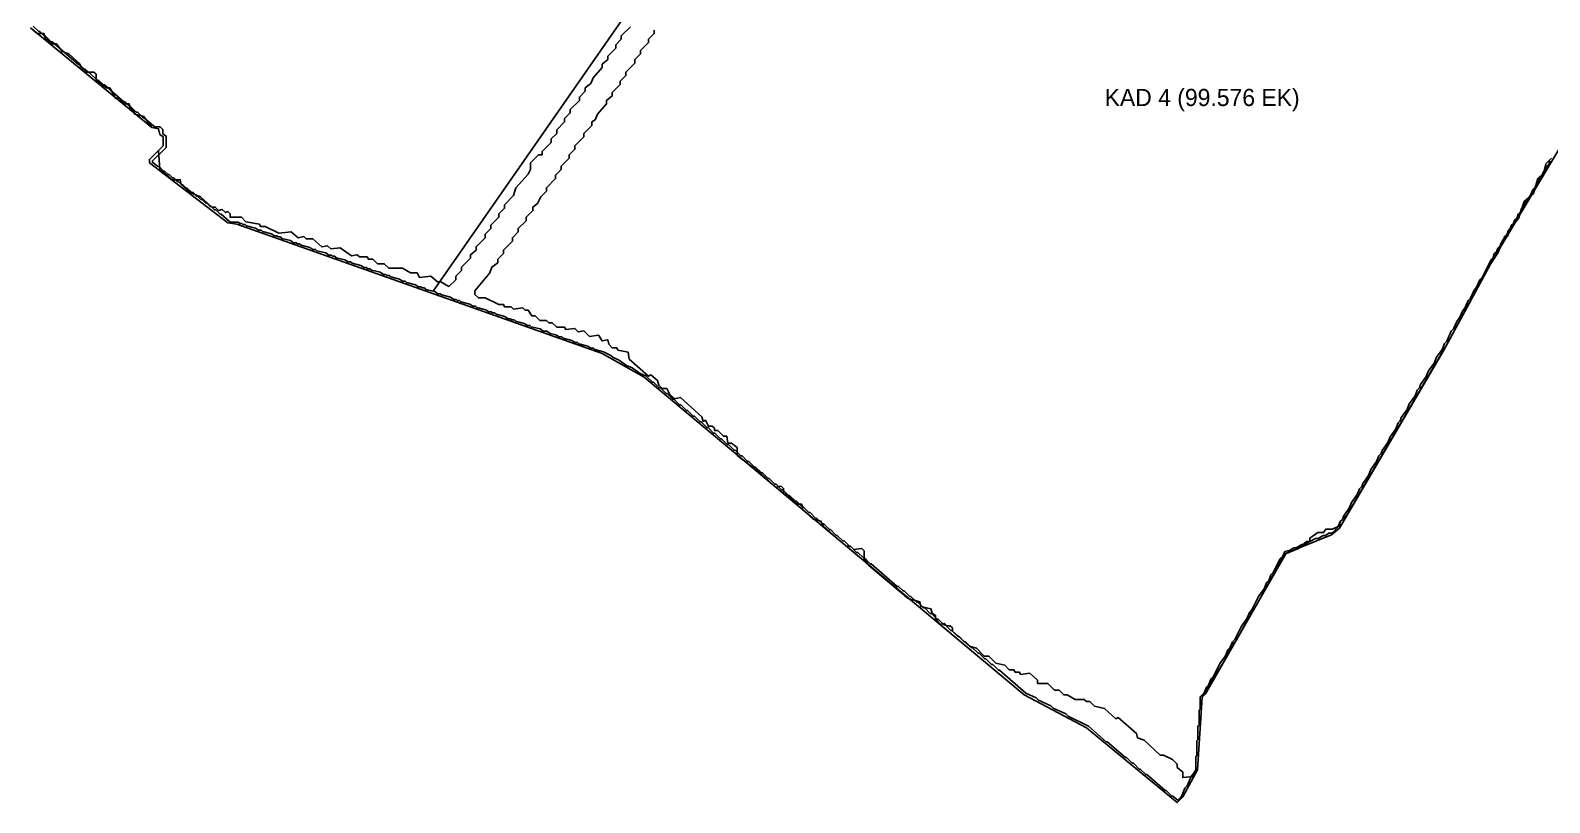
# Model space of a CAD drawing. Header units: metres. Extents: x 383 to 2851, y 138 to 3124.
# Drawn here: x 587 to 1650, y 138 to 678 of the extents above; entities that cross this region are included whole.
import ezdxf

# ---------------------------------------------------------------- set-up
doc = ezdxf.new("R2010")
doc.units = ezdxf.units.M
for name, color, linetype in [('KAD_3', 3, 'Continuous'), ('KAD_3_KALIBRASI_113.745EK', 3, 'Continuous'), ('KAD_4', 3, 'Continuous'), ('LABEL', 7, 'Continuous'), ('PTD112724_DARI_PDF', 5, 'Continuous'), ('PTD112724_KALIBRASI', 5, 'Continuous')]:
    doc.layers.add(name, color=color, linetype=linetype)

msp = doc.modelspace()

# ---------------------------------------------------------------- linework, layer by layer
at = {"layer": 'KAD_3'}
msp.add_lwpolyline([(586.6, 680.2), (591.3, 676.3), (596.1, 676.3), (596.9, 673.1), (601.7, 669.1), (604.8, 669.1), (608.8, 663.6), (613.6, 662), (621.5, 654.8), (621.5, 653.3), (626.3, 649.3), (631, 649.3), (632.6, 647.7), (632.6, 643.7), (639.8, 638.2), (642.1, 638.2), (646.1, 631), (648.5, 631), (652.5, 627.1), (655.6, 627.1), (656.4, 623.9), (658.8, 622.3), (659.6, 619.9), (666, 618.3), (671.5, 610.4), (676.3, 609.6), (677.1, 605.6), (679.4, 604), (679.4, 597.7), (676.3, 594.5), (677.1, 581), (685.8, 573.9), (691.4, 573.9), (692.1, 570.7), (698.5, 565.1), (705.6, 562), (713.6, 554.8), (716, 554.8), (718.3, 552.4), (720.7, 553.2), (723.1, 550.9), (724.7, 551.7), (726.3, 550.1), (726.3, 547.7), (734.2, 547.7), (737.4, 544.5), (746.9, 542.9), (747.7, 541.3), (750.9, 541.3), (760.4, 536.6), (769.1, 537.4), (773.9, 533.4), (777.9, 534.2), (779.5, 532.6), (784.2, 532.6), (790.6, 527), (794.5, 527.8), (796.9, 525.5), (803.3, 526.3), (811.2, 520.7), (815.2, 521.5), (816.8, 519.9), (822.3, 519.9), (823.1, 518.3), (826.3, 518.3), (829.5, 515.1), (834.2, 515.1), (837.4, 512), (846.9, 512), (852.5, 508.8), (857.2, 508.8), (858.8, 505.6), (866.8, 506.4), (871.5, 502.4), (873.9, 502.4), (879.5, 499.3), (884.2, 504), (884.2, 506.4), (888.2, 510.4), (888.2, 512.8), (894.6, 519.1), (894.6, 521.5), (898.5, 524.7), (898.5, 527), (904.9, 533.4), (904.9, 535.8), (908.8, 539.8), (908.8, 542.1), (914.4, 547.7), (914.4, 550.1), (918.4, 554), (918.4, 556.4), (924.7, 562.8), (926.3, 568.3), (935, 577.9), (936.6, 581), (936.6, 585.8), (942.2, 591.3), (944.6, 591.3), (944.6, 593.7), (950.9, 600.1), (950.9, 602.5), (954.9, 606.4), (954.9, 608.8), (960.4, 614.4), (960.4, 616.7), (964.4, 620.7), (964.4, 623.1), (970.8, 629.4), (970.8, 631.8), (974.7, 635.8), (974.7, 638.2), (978.7, 641.3), (980.3, 645.3), (986.6, 652.5), (986.6, 654.8), (990.6, 658), (990.6, 660.4), (996.2, 666), (996.2, 668.3), (1000.1, 672.3), (1000.1, 674.7), (1006.5, 681)], dxfattribs=at)
at = {"layer": 'KAD_3_KALIBRASI_113.745EK'}
msp.add_lwpolyline([(588.5, 681.5), (592.4, 677.6), (593.2, 677.6), (596.4, 674.4), (597.2, 674.4), (601.2, 670.4), (601.9, 670.4), (620.2, 654.5), (621, 654.5), (624.2, 651.4), (624.9, 651.4), (633.7, 643.4), (634.5, 643.4), (637.7, 640.3), (638.4, 640.3), (651.9, 628.4), (652.8, 628.4), (655.9, 625.2), (656.7, 625.2), (660.7, 621.2), (661.5, 621.2), (665.5, 617.2), (666.2, 617.2), (672.9, 611.4), (673.9, 610.9), (677.4, 610.9), (679.2, 609.1), (679.2, 606.1), (681.5, 604.5), (681.5, 596.6), (672, 587.1), (672, 586.2), (675.7, 583.1), (676.6, 583.1), (679.8, 579.9), (680.5, 579.9), (682.9, 577.6), (683.7, 577.6), (686.1, 575.2), (686.9, 575.2), (689.3, 572.8), (690.1, 572.8), (692.5, 570.4), (693.2, 570.4), (695.6, 568), (696.4, 568), (699.6, 564.9), (700.4, 564.9), (702.8, 562.5), (703.6, 562.5), (705.9, 560.1), (706.7, 560.1), (709.1, 557.7), (709.9, 557.7), (712.3, 555.3), (713.1, 555.3), (715.5, 552.9), (716.3, 552.9), (719.4, 549.8), (720.2, 549.8), (726, 544.7), (727.1, 544.2), (732.1, 544.2), (732.9, 543.4), (734.5, 543.4), (735.3, 542.6), (736.9, 542.6), (737.9, 541.7), (744, 540.1), (746.2, 538.7), (748, 538.7), (749, 537.7), (755.2, 536.2), (757.4, 534.7), (759.1, 534.7), (759.9, 533.9), (761.5, 533.9), (762.5, 532.9), (768.6, 531.4), (770.8, 529.9), (772.6, 529.9), (773.4, 529.1), (775, 529.1), (776, 528.2), (782.1, 526.6), (784.3, 525.2), (786.1, 525.2), (787.1, 524.2), (793.3, 522.7), (795.5, 521.2), (797.2, 521.2), (798, 520.4), (799.6, 520.4), (800.6, 519.4), (806.7, 517.9), (808.9, 516.4), (810.7, 516.4), (811.7, 515.5), (817.9, 513.9), (820.1, 512.5), (821.8, 512.5), (822.6, 511.7), (824.2, 511.7), (825.2, 510.7), (831.4, 509.2), (833.6, 507.7), (835.3, 507.7), (836.1, 506.9), (837.7, 506.9), (838.7, 506), (844.8, 504.4), (847, 502.9), (848.8, 502.9), (849.8, 502), (856, 500.4), (858.2, 499), (859.9, 499), (860.7, 498.2), (862.3, 498.2), (863.3, 497.2), (868.5, 495.9), (1281.7, 1089.8)], dxfattribs=at)
at = {"layer": 'KAD_4'}
msp.add_lwpolyline([(1023.1, 678.7), (1023.1, 676.3), (1019.2, 672.3), (1019.2, 669.9), (1013.6, 664.4), (1013.6, 662), (1009.6, 658), (1009.6, 655.6), (1003.3, 649.3), (1003.3, 646.9), (999.3, 642.9), (999.3, 640.6), (993.8, 635), (993.8, 632.6), (989.8, 629.4), (989.8, 627.1), (983.5, 619.9), (981.9, 615.9), (979.5, 614.4), (979.5, 612), (973.9, 606.4), (973.9, 604), (967.6, 597.7), (967.6, 595.3), (963.6, 591.3), (963.6, 589), (958.1, 583.4), (958.1, 581), (954.1, 577.1), (954.1, 574.7), (947.7, 568.3), (947.7, 565.9), (943.8, 562), (941.4, 557.2), (938.2, 554.8), (938.2, 552.4), (933.4, 547.7), (933.4, 545.3), (927.9, 539.8), (927.9, 537.4), (923.9, 533.4), (923.9, 531), (917.6, 524.7), (917.6, 522.3), (913.6, 518.3), (913.6, 515.9), (909.6, 512.8), (908, 508.8), (897.7, 496.1), (897.7, 493.7), (900.1, 491.3), (904.9, 491.3), (914.4, 486.6), (917.6, 486.6), (918.4, 485), (923.1, 485), (924.7, 483.4), (931.1, 484.2), (932.7, 482.6), (935, 482.6), (937.4, 478.6), (939.8, 478.6), (943, 475.5), (947.7, 475.5), (949.3, 473.9), (951.7, 473.9), (954.9, 470.7), (960.4, 470.7), (961.2, 469.1), (967.6, 469.9), (970, 467.5), (973.9, 468.3), (977.9, 464.3), (984.2, 465.1), (986.6, 461.2), (990.6, 462), (991.4, 458.8), (993.8, 456.4), (996.9, 456.4), (997.7, 454.8), (1004.9, 453.2), (1005.7, 448.5), (1019.2, 436.6), (1020.8, 437.4), (1025.5, 433.4), (1026.3, 430.2), (1028.7, 427.8), (1031.9, 427.8), (1034.3, 423.1), (1037.4, 420.7), (1041.4, 421.5), (1056.5, 408), (1057.3, 404.8), (1058.9, 405.6), (1061.2, 401.6), (1063.6, 401.6), (1065.2, 400), (1065.2, 398.5), (1067.6, 398.5), (1071.6, 394.5), (1073.9, 394.5), (1074.7, 389.7), (1077.1, 389.7), (1081.1, 386.6), (1081.1, 381), (1097.8, 368.3), (1108.1, 358.8), (1112, 359.6), (1113.6, 358), (1113.6, 354), (1116, 354), (1124, 346.9), (1126.3, 346.9), (1127.1, 342.9), (1134.3, 336.5), (1139.8, 335), (1141.4, 331.8), (1157.3, 317.5), (1160.5, 317.5), (1162.8, 315.1), (1168.4, 315.9), (1170, 314.3), (1170, 308.8), (1173.2, 304), (1200.9, 281), (1208.9, 278.6), (1209.7, 275.4), (1216.8, 273.8), (1217.6, 270.7), (1220, 269.1), (1220, 266.7), (1223.2, 262.7), (1226.3, 263.5), (1227.9, 261.9), (1230.3, 261.9), (1231.9, 260.3), (1231.9, 258), (1243.8, 247.6), (1248.6, 246.1), (1254.1, 240.5), (1257.3, 240.5), (1262.1, 235.7), (1268.4, 234.2), (1271.6, 231), (1274.8, 231), (1275.6, 229.4), (1278.7, 229.4), (1279.5, 227.8), (1285.9, 228.6), (1291.4, 223.8), (1291.4, 221.5), (1298.6, 221.5), (1303.3, 216.7), (1306.5, 216.7), (1309.7, 213.5), (1312.1, 213.5), (1317.6, 210.3), (1324, 210.3), (1325.6, 208.8), (1327.9, 208.8), (1331.1, 205.6), (1338.3, 204), (1346.2, 196.8), (1347.8, 197.6), (1360.5, 186.5), (1361.3, 183.4), (1366, 181.8), (1377.2, 171.4), (1379.5, 171.4), (1385.9, 168.3), (1389.1, 165.1), (1389.1, 162.7), (1393, 159.5), (1393, 155.6), (1400.2, 156.4), (1403.3, 161.1), (1406.5, 211.9), (1424, 240.5), (1426.4, 247.6), (1430.3, 251.6), (1438.3, 265.9), (1438.3, 268.3), (1442.2, 272.3), (1464.5, 311.9), (1474, 315.9), (1479.5, 320.7), (1481.9, 320.7), (1481.9, 323.1), (1487.5, 327), (1491.5, 327), (1493, 329.4), (1497.8, 329.4), (1502.6, 331.8), (1503.4, 335), (1508.1, 339.7), (1578.8, 460.4), (1606.5, 512), (1613.7, 523.1), (1616.9, 531.8), (1620.8, 535), (1620.8, 538.2), (1628, 546.9), (1631.9, 558.8), (1638.3, 564.4), (1641.5, 574.7), (1645.4, 578.6), (1647, 585), (1651, 589)], dxfattribs=at)
at = {"layer": 'PTD112724_DARI_PDF'}
msp.add_lwpolyline([(586.6, 680.2), (671.5, 610.4), (676.3, 609.6), (677.1, 605.6), (679.4, 604), (679.4, 597.7), (669.9, 588.2), (669.9, 585.8), (724.7, 543.7), (731, 542.9), (986.6, 452.4), (1016, 435.8), (1281.9, 213.5), (1325.6, 190.5), (1389.1, 138.1), (1393, 142.1), (1403.3, 161.1), (1406.5, 211.9), (1408.9, 214.3), (1465.3, 312.7), (1497, 325.4), (1502.6, 330.2), (1575.6, 454.8), (1609.7, 517.5), (1785.1, 811.2)], dxfattribs=at)
at = {"layer": 'PTD112724_KALIBRASI'}
msp.add_lwpolyline([(588.5, 681.5), (592.4, 677.6), (593.2, 677.6), (596.4, 674.4), (597.2, 674.4), (601.2, 670.4), (601.9, 670.4), (620.2, 654.5), (621, 654.5), (624.2, 651.4), (624.9, 651.4), (633.7, 643.4), (634.5, 643.4), (637.7, 640.3), (638.4, 640.3), (651.9, 628.4), (652.8, 628.4), (655.9, 625.2), (656.7, 625.2), (660.7, 621.2), (661.5, 621.2), (665.5, 617.2), (666.2, 617.2), (672.9, 611.4), (673.9, 610.9), (677.4, 610.9), (679.2, 609.1), (679.2, 606.1), (681.5, 604.5), (681.5, 596.6), (672, 587.1), (672, 586.2), (675.7, 583.1), (676.6, 583.1), (679.8, 579.9), (680.5, 579.9), (682.9, 577.6), (683.7, 577.6), (686.1, 575.2), (686.9, 575.2), (689.3, 572.8), (690.1, 572.8), (692.5, 570.4), (693.2, 570.4), (695.6, 568), (696.4, 568), (699.6, 564.9), (700.4, 564.9), (702.8, 562.5), (703.6, 562.5), (705.9, 560.1), (706.7, 560.1), (709.1, 557.7), (709.9, 557.7), (712.3, 555.3), (713.1, 555.3), (715.5, 552.9), (716.3, 552.9), (719.4, 549.8), (720.2, 549.8), (726, 544.7), (727.1, 544.2), (732.1, 544.2), (732.9, 543.4), (734.5, 543.4), (735.3, 542.6), (736.9, 542.6), (737.9, 541.7), (744, 540.1), (746.2, 538.7), (748, 538.7), (749, 537.7), (755.2, 536.2), (757.4, 534.7), (759.1, 534.7), (759.9, 533.9), (761.5, 533.9), (762.5, 532.9), (768.6, 531.4), (770.8, 529.9), (772.6, 529.9), (773.4, 529.1), (775, 529.1), (776, 528.2), (782.1, 526.6), (784.3, 525.2), (786.1, 525.2), (787.1, 524.2), (793.3, 522.7), (795.5, 521.2), (797.2, 521.2), (798, 520.4), (799.6, 520.4), (800.6, 519.4), (806.7, 517.9), (808.9, 516.4), (810.7, 516.4), (811.7, 515.5), (817.9, 513.9), (820.1, 512.5), (821.8, 512.5), (822.6, 511.7), (824.2, 511.7), (825.2, 510.7), (831.4, 509.2), (833.6, 507.7), (835.3, 507.7), (836.1, 506.9), (837.7, 506.9), (838.7, 506), (844.8, 504.4), (847, 502.9), (848.8, 502.9), (849.8, 502), (856, 500.4), (858.2, 499), (859.9, 499), (860.7, 498.2), (862.3, 498.2), (863.3, 497.2), (869.5, 495.7), (871.7, 494.2), (873.4, 494.2), (874.4, 493.3), (880.6, 491.7), (882.8, 490.2), (884.5, 490.2), (885.3, 489.4), (886.9, 489.4), (887.9, 488.5), (894.1, 486.9), (896.3, 485.5), (898, 485.5), (899, 484.5), (905.2, 483), (907.4, 481.5), (909.1, 481.5), (909.9, 480.7), (911.5, 480.7), (912.5, 479.8), (918.7, 478.2), (920.9, 476.7), (922.6, 476.7), (923.4, 476), (925, 476), (926, 475), (932.2, 473.4), (934.4, 472), (936.1, 472), (937.1, 471), (943.3, 469.5), (945.5, 468), (947.9, 468), (950.4, 466.3), (954.3, 465.5), (956.6, 464), (958.4, 464), (959.3, 463.1), (965.5, 461.5), (967.7, 460.1), (969.5, 460.1), (970.4, 459.1), (976.6, 457.6), (978.8, 456.1), (980.6, 456.1), (981.5, 455.2), (987.6, 453.6), (992.8, 451), (994.3, 449.5), (998.2, 448), (1003.7, 444), (1007.7, 442.4), (1013.2, 438.4), (1017.3, 436.8), (1021.9, 432.3), (1022.7, 432.3), (1026.6, 428.3), (1027.4, 428.3), (1031.4, 424.4), (1032.2, 424.4), (1036.1, 420.4), (1036.9, 420.4), (1040.9, 416.4), (1041.7, 416.4), (1045.7, 412.5), (1046.5, 412.5), (1050.4, 408.5), (1051.2, 408.5), (1055.2, 404.5), (1056, 404.5), (1060, 400.5), (1060.8, 400.5), (1064.7, 396.6), (1065.5, 396.6), (1069.5, 392.6), (1070.3, 392.6), (1074.2, 388.6), (1075, 388.6), (1079, 384.7), (1079.8, 384.7), (1083.8, 380.7), (1084.6, 380.7), (1088.5, 376.7), (1089.3, 376.7), (1093.3, 372.8), (1094.1, 372.8), (1098.1, 368.8), (1098.9, 368.8), (1102.8, 364.8), (1103.6, 364.8), (1107.6, 360.9), (1108.4, 360.9), (1112.3, 356.9), (1113.1, 356.9), (1117.1, 352.9), (1117.9, 352.9), (1121.9, 349), (1122.7, 349), (1126.6, 345), (1127.4, 345), (1131.4, 341), (1132.2, 341), (1136.2, 337), (1137, 337), (1140.9, 333.1), (1141.7, 333.1), (1145.7, 329.1), (1146.5, 329.1), (1150.4, 325.1), (1151.2, 325.1), (1155.2, 321.2), (1156, 321.2), (1160, 317.2), (1160.8, 317.2), (1164.7, 313.2), (1165.5, 313.2), (1169.5, 309.3), (1170.3, 309.3), (1174.3, 305.3), (1175, 305.3), (1193.2, 289.4), (1194.1, 289.4), (1197.3, 286.2), (1198.1, 286.2), (1202, 282.3), (1202.8, 282.3), (1206.8, 278.3), (1207.6, 278.3), (1211.6, 274.3), (1212.4, 274.3), (1216.3, 270.4), (1217.1, 270.4), (1221.1, 266.4), (1221.9, 266.4), (1225.9, 262.4), (1226.6, 262.4), (1230.6, 258.5), (1231.4, 258.5), (1235.4, 254.5), (1236.2, 254.5), (1240.1, 250.5), (1240.9, 250.5), (1244.9, 246.6), (1245.7, 246.6), (1249.7, 242.6), (1250.5, 242.6), (1254.4, 238.6), (1255.2, 238.6), (1259.2, 234.7), (1260, 234.7), (1264, 230.7), (1264.7, 230.7), (1283.2, 214.6), (1290.4, 211.4), (1292, 209.8), (1300.7, 205.8), (1302.3, 204.2), (1311.1, 200.2), (1312.7, 198.6), (1326.9, 191.5), (1339.3, 180.7), (1340.1, 180.7), (1352.8, 169.6), (1353.6, 169.6), (1357.6, 165.6), (1358.4, 165.6), (1362.4, 161.6), (1363.2, 161.6), (1367.1, 157.7), (1367.9, 157.7), (1380.6, 146.5), (1381.4, 146.5), (1385.4, 142.6), (1386.1, 142.6), (1389.7, 139.7), (1389.9, 139.8), (1392, 142.5), (1394.4, 148.2), (1396, 149.8), (1399.2, 156.9), (1400.8, 158.6), (1402.1, 161.1), (1402.1, 170.2), (1402.9, 171), (1402.9, 181.3), (1403.6, 182.1), (1403.6, 191.6), (1404.4, 192.4), (1404.4, 202.7), (1405.2, 203.5), (1405.2, 212.2), (1407.9, 214.9), (1409.5, 218.8), (1411, 220.4), (1412.6, 224.4), (1414.3, 226), (1419, 235.4), (1422.9, 240.9), (1424.5, 245), (1426.1, 246.6), (1427.7, 250.6), (1429.3, 252.2), (1434, 261.6), (1438, 267.1), (1439.6, 271.2), (1441.3, 272.9), (1446, 282.3), (1449.9, 287.8), (1451.5, 291.9), (1453.1, 293.4), (1454.7, 297.4), (1456.3, 299.1), (1461.1, 308.6), (1462.7, 310.2), (1464.5, 313.8), (1468.1, 314.7), (1470.7, 316.4), (1472.3, 316.4), (1476.3, 318.8), (1478, 318.8), (1485.9, 322.8), (1487.4, 322.8), (1491.4, 325.1), (1492.9, 325.1), (1495.3, 326.7), (1497, 326.7), (1498, 327.2), (1501.5, 330.8), (1503.1, 334.7), (1504.7, 336.3), (1505.4, 338.5), (1509.4, 344.1), (1511, 348.1), (1515, 353.6), (1516.6, 357.7), (1518.2, 359.3), (1518.9, 361.5), (1522.9, 367.1), (1524.5, 371.1), (1528.5, 376.7), (1530.1, 380.8), (1531.7, 382.3), (1532.4, 384.6), (1536.4, 390.1), (1538, 394.1), (1542, 399.7), (1543.6, 403.8), (1545.1, 405.3), (1545.9, 407.6), (1549.9, 413.2), (1551.5, 417.1), (1555.5, 422.7), (1557.1, 426.8), (1558.6, 428.3), (1559.4, 430.6), (1563.4, 436.2), (1565, 440.2), (1568.9, 445.7), (1570.5, 449.7), (1574.5, 455.2), (1576.1, 459.3), (1577.8, 460.9), (1580.9, 468.1), (1582.5, 469.7), (1584.9, 475.2), (1586.5, 476.8), (1588.9, 482.4), (1590.4, 484), (1592.8, 489.5), (1594.4, 491.1), (1596.8, 496.7), (1598.4, 498.2), (1600.8, 503.8), (1602.4, 505.4), (1608.7, 518.1), (1610.2, 519.6), (1611, 522), (1612.6, 523.6), (1613.4, 526), (1615, 527.6), (1615.8, 529.9), (1617.4, 531.5), (1618.2, 533.9), (1619.8, 535.5), (1620.6, 537.9), (1622.1, 539.5), (1622.9, 541.9), (1624.5, 543.4), (1625.3, 545.8), (1626.9, 547.4), (1627.7, 549.8), (1629.3, 551.4), (1630.1, 553.8), (1631.7, 555.3), (1632.4, 557.6), (1636.4, 563.2), (1638.1, 567.3), (1639.6, 568.8), (1640.4, 571.2), (1642, 572.8), (1642.8, 575.2), (1644.4, 576.8), (1645.2, 579.2), (1646.7, 580.7), (1647.5, 583.1), (1649.1, 584.7), (1649.9, 587.1)], dxfattribs=at)

# ---------------------------------------------------------------- texts
at = {"layer": 'LABEL'}
msp.add_text('KAD 4 (99.576 EK)', height=12, dxfattribs=at).set_placement((1338.3, 625.5))

doc.saveas('drawing.dxf')
